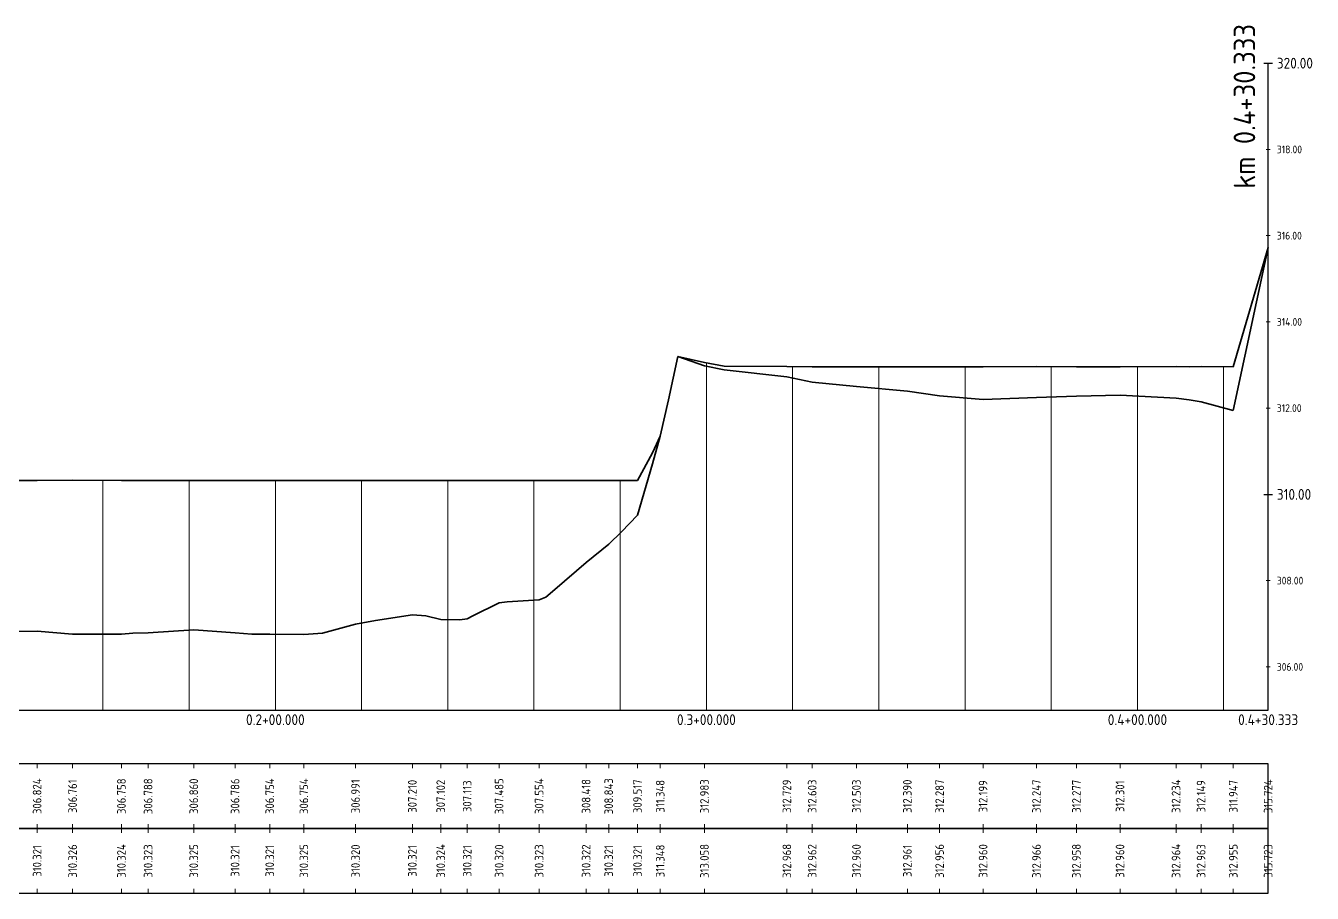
# Model space of a CAD drawing. Header units: inches. Extents: x 67463 to 68362, y 11592 to 12816.
# Drawn here: x 68063.8 to 68362.2, y 12615.3 to 12816.5 of the extents above; entities that cross this region are included whole.
import ezdxf

# ---------------------------------------------------------------- set-up
doc = ezdxf.new("R2010")
doc.units = ezdxf.units.IN
doc.header["$MEASUREMENT"] = 0
for name, color, linetype, lineweight in [('P_AL_AL_GRAD_D$_____$LS2Linie', 10, 'Continuous', 35), ('P_AL_AL_HP___D$_____$HPBand_Marker01', 166, 'Continuous', 18), ('P_AL_AL_HP___D$_____$HPRasterHaupt', 252, 'Continuous', 18), ('P_AL_AL_HP___D$_____$HPRasterHaupt_Beschriftung', 251, 'Continuous', 18), ('P_AL_AL_HP___D$_____$HPRasterHaupt_Marker', 251, 'Continuous', 25), ('P_AL_AL_HP___D$_____$HPRasterNeben', 254, 'Continuous', 9), ('P_AL_AL_HP___D$_____$HPRasterNeben_Beschriftung', 253, 'Continuous', 18), ('P_AL_AL_HP___D$_____$HPRasterNeben_Marker', 253, 'Continuous', 9), ('P_AL_AL_HP___E$_____$HPBeschriftung', 7, 'Continuous', 18), ('P_AL_AL_UGEL_D$_____$LS1Linie', 92, 'Continuous', 35)]:
    doc.layers.add(name, color=color, linetype=linetype, lineweight=lineweight)
doc.styles.add('A_HoehenPlan', font='isocp.shx')
doc.styles.add('A_HoehenPlanBand', font='isocp.shx')

msp = doc.modelspace()

# ---------------------------------------------------------------- linework, layer by layer
at = {"lineweight": 25}
for p, q in [((68352.01, 12657.8), (68352.01, 12807.8)), ((68352.01, 12657.8), (68352.01, 12807.8)), ((67921.68, 12657.8), (68352.01, 12657.8)), ((67921.68, 12657.8), (68352.01, 12657.8))]:
    msp.add_line(p, q, dxfattribs=at)
for points in [[(67921.68, 12630.3), (68352.01, 12630.3), (68352.01, 12645.3), (67921.68, 12645.3)], [(67921.68, 12630.3), (68352.01, 12630.3), (68352.01, 12645.3), (67921.68, 12645.3)], [(67921.68, 12615.3), (68352.01, 12615.3), (68352.01, 12630.3), (67921.68, 12630.3)], [(67921.68, 12615.3), (68352.01, 12615.3), (68352.01, 12630.3), (67921.68, 12630.3)]]:
    msp.add_3dface(points, dxfattribs=at)
at = {"layer": 'P_AL_AL_GRAD_D$_____$LS2Linie', "color": 5, "linetype": 'Continuous', "lineweight": 35}
for p, q in [((68343.92, 12737.35), (68352.01, 12765.03)), ((68343.92, 12737.35), (68352.01, 12765.03)), ((68212.86, 12729.73), (68215.08, 12739.75)), ((68212.86, 12729.73), (68215.08, 12739.75)), ((68215.08, 12739.75), (68221.23, 12738.38)), ((68215.08, 12739.75), (68221.23, 12738.38)), ((68221.23, 12738.38), (68225.77, 12737.57)), ((68221.23, 12738.38), (68225.77, 12737.57)), ((68225.77, 12737.57), (68240.35, 12737.48)), ((68225.77, 12737.57), (68240.35, 12737.48)), ((68240.35, 12737.48), (68246.22, 12737.42)), ((68240.35, 12737.48), (68246.22, 12737.42)), ((68246.22, 12737.42), (68256.49, 12737.4)), ((68246.22, 12737.42), (68256.49, 12737.4)), ((68256.49, 12737.4), (68268.3, 12737.42)), ((68256.49, 12737.4), (68268.3, 12737.42)), ((68268.3, 12737.42), (68275.79, 12737.36)), ((68268.3, 12737.42), (68275.79, 12737.36)), ((68275.79, 12737.36), (68285.87, 12737.4)), ((68275.79, 12737.36), (68285.87, 12737.4)), ((68285.87, 12737.4), (68298.26, 12737.47)), ((68285.87, 12737.4), (68298.26, 12737.47)), ((68298.26, 12737.47), (68307.52, 12737.39)), ((68298.26, 12737.47), (68307.52, 12737.39)), ((68307.52, 12737.39), (68317.64, 12737.41)), ((68307.52, 12737.39), (68317.64, 12737.41)), ((68317.64, 12737.41), (68330.64, 12737.44)), ((68317.64, 12737.41), (68330.64, 12737.44)), ((68330.64, 12737.44), (68333.71, 12737.42)), ((68330.64, 12737.44), (68333.71, 12737.42)), ((68333.71, 12737.42), (68336.44, 12737.43)), ((68333.71, 12737.42), (68336.44, 12737.43)), ((68336.44, 12737.43), (68343.92, 12737.35)), ((68336.44, 12737.43), (68343.92, 12737.35)), ((68210.97, 12721.28), (68212.86, 12729.73)), ((68210.97, 12721.28), (68212.86, 12729.73)), ((68209.16, 12717.41), (68210.97, 12721.28)), ((68209.16, 12717.41), (68210.97, 12721.28)), ((68205.7, 12711.02), (68209.16, 12717.41)), ((68205.7, 12711.02), (68209.16, 12717.41)), ((68061.14, 12711.02), (68066.41, 12711.02)), ((68061.14, 12711.02), (68066.41, 12711.02)), ((68066.41, 12711.02), (68074.64, 12711.07)), ((68066.41, 12711.02), (68074.64, 12711.07)), ((68074.64, 12711.07), (68085.97, 12711.04)), ((68074.64, 12711.07), (68085.97, 12711.04)), ((68085.97, 12711.04), (68088.65, 12711.02)), ((68085.97, 12711.04), (68088.65, 12711.02)), ((68088.65, 12711.02), (68092.16, 12711.03)), ((68088.65, 12711.02), (68092.16, 12711.03)), ((68092.16, 12711.03), (68102.74, 12711.06)), ((68092.16, 12711.03), (68102.74, 12711.06)), ((68102.74, 12711.06), (68112.33, 12711.02)), ((68102.74, 12711.06), (68112.33, 12711.02)), ((68112.33, 12711.02), (68116.24, 12711.01)), ((68112.33, 12711.02), (68116.24, 12711.01)), ((68116.24, 12711.01), (68120.37, 12711.01)), ((68116.24, 12711.01), (68120.37, 12711.01)), ((68120.37, 12711.01), (68128.29, 12711.06)), ((68120.37, 12711.01), (68128.29, 12711.06)), ((68128.29, 12711.06), (68132.64, 12711.03)), ((68128.29, 12711.06), (68132.64, 12711.03)), ((68132.64, 12711.03), (68140.28, 12711)), ((68132.64, 12711.03), (68140.28, 12711)), ((68140.28, 12711), (68144.91, 12711)), ((68140.28, 12711), (68144.91, 12711)), ((68144.91, 12711), (68153.46, 12711.02)), ((68144.91, 12711), (68153.46, 12711.02)), ((68153.46, 12711.02), (68156.62, 12711.01)), ((68153.46, 12711.02), (68156.62, 12711.01)), ((68156.62, 12711.01), (68160.05, 12711.04)), ((68156.62, 12711.01), (68160.05, 12711.04)), ((68160.05, 12711.04), (68164.47, 12711.03)), ((68160.05, 12711.04), (68164.47, 12711.03)), ((68164.47, 12711.03), (68166.19, 12711.01)), ((68164.47, 12711.03), (68166.19, 12711.01)), ((68166.19, 12711.01), (68167.53, 12711.01)), ((68166.19, 12711.01), (68167.53, 12711.01)), ((68167.53, 12711.01), (68173.59, 12711)), ((68167.53, 12711.01), (68173.59, 12711)), ((68173.59, 12711), (68175.46, 12711.01)), ((68173.59, 12711), (68175.46, 12711.01)), ((68175.46, 12711.01), (68182.87, 12711.04)), ((68175.46, 12711.01), (68182.87, 12711.04)), ((68182.87, 12711.04), (68184.43, 12711.02)), ((68182.87, 12711.04), (68184.43, 12711.02)), ((68184.43, 12711.02), (68186.54, 12711.03)), ((68184.43, 12711.02), (68186.54, 12711.03)), ((68186.54, 12711.03), (68193.77, 12711.02)), ((68186.54, 12711.03), (68193.77, 12711.02)), ((68193.77, 12711.02), (68199.01, 12711.01)), ((68193.77, 12711.02), (68199.01, 12711.01)), ((68199.01, 12711.01), (68201.95, 12711.01)), ((68199.01, 12711.01), (68201.95, 12711.01)), ((68201.95, 12711.01), (68205.7, 12711.02)), ((68201.95, 12711.01), (68205.7, 12711.02))]:
    msp.add_line(p, q, dxfattribs=at)
at = {"layer": 'P_AL_AL_HP___D$_____$HPBand_Marker01', "color": 166, "linetype": 'Continuous', "lineweight": 18}
for p, q in [((68066.41, 12645.3), (68066.41, 12644.3)), ((68066.41, 12645.3), (68066.41, 12644.3)), ((68074.64, 12645.3), (68074.64, 12644.3)), ((68074.64, 12645.3), (68074.64, 12644.3)), ((68085.97, 12645.3), (68085.97, 12644.3)), ((68085.97, 12645.3), (68085.97, 12644.3)), ((68092.16, 12645.3), (68092.16, 12644.3)), ((68092.16, 12645.3), (68092.16, 12644.3)), ((68102.74, 12645.3), (68102.74, 12644.3)), ((68102.74, 12645.3), (68102.74, 12644.3)), ((68112.33, 12645.3), (68112.33, 12644.3)), ((68112.33, 12645.3), (68112.33, 12644.3)), ((68120.37, 12645.3), (68120.37, 12644.3)), ((68120.37, 12645.3), (68120.37, 12644.3)), ((68128.29, 12645.3), (68128.29, 12644.3)), ((68128.29, 12645.3), (68128.29, 12644.3)), ((68140.28, 12645.3), (68140.28, 12644.3)), ((68140.28, 12645.3), (68140.28, 12644.3)), ((68153.46, 12645.3), (68153.46, 12644.3)), ((68153.46, 12645.3), (68153.46, 12644.3)), ((68160.05, 12645.3), (68160.05, 12644.3)), ((68160.05, 12645.3), (68160.05, 12644.3)), ((68166.19, 12645.3), (68166.19, 12644.3)), ((68166.19, 12645.3), (68166.19, 12644.3)), ((68173.59, 12645.3), (68173.59, 12644.3)), ((68173.59, 12645.3), (68173.59, 12644.3)), ((68182.87, 12645.3), (68182.87, 12644.3)), ((68182.87, 12645.3), (68182.87, 12644.3)), ((68193.77, 12645.3), (68193.77, 12644.3)), ((68193.77, 12645.3), (68193.77, 12644.3)), ((68199.01, 12645.3), (68199.01, 12644.3)), ((68199.01, 12645.3), (68199.01, 12644.3)), ((68205.7, 12645.3), (68205.7, 12644.3)), ((68205.7, 12645.3), (68205.7, 12644.3)), ((68210.97, 12645.3), (68210.97, 12644.3)), ((68210.97, 12645.3), (68210.97, 12644.3)), ((68221.23, 12645.3), (68221.23, 12644.3)), ((68221.23, 12645.3), (68221.23, 12644.3)), ((68240.35, 12645.3), (68240.35, 12644.3)), ((68240.35, 12645.3), (68240.35, 12644.3)), ((68246.22, 12645.3), (68246.22, 12644.3)), ((68246.22, 12645.3), (68246.22, 12644.3)), ((68256.49, 12645.3), (68256.49, 12644.3)), ((68256.49, 12645.3), (68256.49, 12644.3)), ((68268.3, 12645.3), (68268.3, 12644.3)), ((68268.3, 12645.3), (68268.3, 12644.3)), ((68275.79, 12645.3), (68275.79, 12644.3)), ((68275.79, 12645.3), (68275.79, 12644.3)), ((68285.87, 12645.3), (68285.87, 12644.3)), ((68285.87, 12645.3), (68285.87, 12644.3)), ((68298.26, 12645.3), (68298.26, 12644.3)), ((68298.26, 12645.3), (68298.26, 12644.3)), ((68307.52, 12645.3), (68307.52, 12644.3)), ((68307.52, 12645.3), (68307.52, 12644.3)), ((68317.64, 12645.3), (68317.64, 12644.3)), ((68317.64, 12645.3), (68317.64, 12644.3)), ((68330.64, 12645.3), (68330.64, 12644.3)), ((68330.64, 12645.3), (68330.64, 12644.3)), ((68336.44, 12645.3), (68336.44, 12644.3)), ((68336.44, 12645.3), (68336.44, 12644.3)), ((68343.92, 12645.3), (68343.92, 12644.3)), ((68343.92, 12645.3), (68343.92, 12644.3)), ((68352.01, 12645.3), (68352.01, 12644.3)), ((68352.01, 12645.3), (68352.01, 12644.3)), ((68066.41, 12630.3), (68066.41, 12631.3)), ((68066.41, 12630.3), (68066.41, 12631.3)), ((68066.41, 12630.3), (68066.41, 12629.3)), ((68066.41, 12630.3), (68066.41, 12629.3)), ((68074.64, 12630.3), (68074.64, 12631.3)), ((68074.64, 12630.3), (68074.64, 12631.3)), ((68074.64, 12630.3), (68074.64, 12629.3)), ((68074.64, 12630.3), (68074.64, 12629.3)), ((68085.97, 12630.3), (68085.97, 12631.3)), ((68085.97, 12630.3), (68085.97, 12631.3)), ((68085.97, 12630.3), (68085.97, 12629.3)), ((68085.97, 12630.3), (68085.97, 12629.3)), ((68092.16, 12630.3), (68092.16, 12631.3)), ((68092.16, 12630.3), (68092.16, 12631.3)), ((68092.16, 12630.3), (68092.16, 12629.3)), ((68092.16, 12630.3), (68092.16, 12629.3)), ((68102.74, 12630.3), (68102.74, 12631.3)), ((68102.74, 12630.3), (68102.74, 12631.3)), ((68102.74, 12630.3), (68102.74, 12629.3)), ((68102.74, 12630.3), (68102.74, 12629.3)), ((68112.33, 12630.3), (68112.33, 12631.3)), ((68112.33, 12630.3), (68112.33, 12631.3)), ((68112.33, 12630.3), (68112.33, 12629.3)), ((68112.33, 12630.3), (68112.33, 12629.3)), ((68120.37, 12630.3), (68120.37, 12631.3)), ((68120.37, 12630.3), (68120.37, 12631.3)), ((68120.37, 12630.3), (68120.37, 12629.3)), ((68120.37, 12630.3), (68120.37, 12629.3)), ((68128.29, 12630.3), (68128.29, 12631.3)), ((68128.29, 12630.3), (68128.29, 12631.3)), ((68128.29, 12630.3), (68128.29, 12629.3)), ((68128.29, 12630.3), (68128.29, 12629.3)), ((68140.28, 12630.3), (68140.28, 12631.3)), ((68140.28, 12630.3), (68140.28, 12631.3)), ((68140.28, 12630.3), (68140.28, 12629.3)), ((68140.28, 12630.3), (68140.28, 12629.3)), ((68153.46, 12630.3), (68153.46, 12631.3)), ((68153.46, 12630.3), (68153.46, 12631.3)), ((68153.46, 12630.3), (68153.46, 12629.3)), ((68153.46, 12630.3), (68153.46, 12629.3)), ((68160.05, 12630.3), (68160.05, 12631.3)), ((68160.05, 12630.3), (68160.05, 12631.3)), ((68160.05, 12630.3), (68160.05, 12629.3)), ((68160.05, 12630.3), (68160.05, 12629.3)), ((68166.19, 12630.3), (68166.19, 12631.3)), ((68166.19, 12630.3), (68166.19, 12631.3)), ((68166.19, 12630.3), (68166.19, 12629.3)), ((68166.19, 12630.3), (68166.19, 12629.3)), ((68173.59, 12630.3), (68173.59, 12631.3)), ((68173.59, 12630.3), (68173.59, 12631.3)), ((68173.59, 12630.3), (68173.59, 12629.3)), ((68173.59, 12630.3), (68173.59, 12629.3)), ((68182.87, 12630.3), (68182.87, 12631.3)), ((68182.87, 12630.3), (68182.87, 12631.3)), ((68182.87, 12630.3), (68182.87, 12629.3)), ((68182.87, 12630.3), (68182.87, 12629.3)), ((68193.77, 12630.3), (68193.77, 12631.3)), ((68193.77, 12630.3), (68193.77, 12631.3)), ((68193.77, 12630.3), (68193.77, 12629.3)), ((68193.77, 12630.3), (68193.77, 12629.3)), ((68199.01, 12630.3), (68199.01, 12631.3)), ((68199.01, 12630.3), (68199.01, 12631.3)), ((68199.01, 12630.3), (68199.01, 12629.3)), ((68199.01, 12630.3), (68199.01, 12629.3)), ((68205.7, 12630.3), (68205.7, 12631.3)), ((68205.7, 12630.3), (68205.7, 12631.3)), ((68205.7, 12630.3), (68205.7, 12629.3)), ((68205.7, 12630.3), (68205.7, 12629.3)), ((68210.97, 12630.3), (68210.97, 12631.3)), ((68210.97, 12630.3), (68210.97, 12631.3)), ((68210.97, 12630.3), (68210.97, 12629.3)), ((68210.97, 12630.3), (68210.97, 12629.3)), ((68221.23, 12630.3), (68221.23, 12631.3)), ((68221.23, 12630.3), (68221.23, 12631.3)), ((68221.23, 12630.3), (68221.23, 12629.3)), ((68221.23, 12630.3), (68221.23, 12629.3)), ((68240.35, 12630.3), (68240.35, 12631.3)), ((68240.35, 12630.3), (68240.35, 12631.3)), ((68240.35, 12630.3), (68240.35, 12629.3)), ((68240.35, 12630.3), (68240.35, 12629.3)), ((68246.22, 12630.3), (68246.22, 12631.3)), ((68246.22, 12630.3), (68246.22, 12631.3)), ((68246.22, 12630.3), (68246.22, 12629.3)), ((68246.22, 12630.3), (68246.22, 12629.3)), ((68256.49, 12630.3), (68256.49, 12631.3)), ((68256.49, 12630.3), (68256.49, 12631.3)), ((68256.49, 12630.3), (68256.49, 12629.3)), ((68256.49, 12630.3), (68256.49, 12629.3)), ((68268.3, 12630.3), (68268.3, 12631.3)), ((68268.3, 12630.3), (68268.3, 12631.3)), ((68268.3, 12630.3), (68268.3, 12629.3)), ((68268.3, 12630.3), (68268.3, 12629.3)), ((68275.79, 12630.3), (68275.79, 12631.3)), ((68275.79, 12630.3), (68275.79, 12631.3)), ((68275.79, 12630.3), (68275.79, 12629.3)), ((68275.79, 12630.3), (68275.79, 12629.3)), ((68285.87, 12630.3), (68285.87, 12631.3)), ((68285.87, 12630.3), (68285.87, 12631.3)), ((68285.87, 12630.3), (68285.87, 12629.3)), ((68285.87, 12630.3), (68285.87, 12629.3)), ((68298.26, 12630.3), (68298.26, 12631.3)), ((68298.26, 12630.3), (68298.26, 12631.3)), ((68298.26, 12630.3), (68298.26, 12629.3)), ((68298.26, 12630.3), (68298.26, 12629.3)), ((68307.52, 12630.3), (68307.52, 12631.3)), ((68307.52, 12630.3), (68307.52, 12631.3)), ((68307.52, 12630.3), (68307.52, 12629.3)), ((68307.52, 12630.3), (68307.52, 12629.3)), ((68317.64, 12630.3), (68317.64, 12631.3)), ((68317.64, 12630.3), (68317.64, 12631.3)), ((68317.64, 12630.3), (68317.64, 12629.3)), ((68317.64, 12630.3), (68317.64, 12629.3)), ((68330.64, 12630.3), (68330.64, 12631.3)), ((68330.64, 12630.3), (68330.64, 12631.3)), ((68330.64, 12630.3), (68330.64, 12629.3)), ((68330.64, 12630.3), (68330.64, 12629.3)), ((68336.44, 12630.3), (68336.44, 12631.3)), ((68336.44, 12630.3), (68336.44, 12631.3)), ((68336.44, 12630.3), (68336.44, 12629.3)), ((68336.44, 12630.3), (68336.44, 12629.3)), ((68343.92, 12630.3), (68343.92, 12631.3)), ((68343.92, 12630.3), (68343.92, 12631.3)), ((68343.92, 12630.3), (68343.92, 12629.3)), ((68343.92, 12630.3), (68343.92, 12629.3)), ((68352.01, 12630.3), (68352.01, 12631.3)), ((68352.01, 12630.3), (68352.01, 12631.3)), ((68352.01, 12630.3), (68352.01, 12629.3)), ((68352.01, 12630.3), (68352.01, 12629.3)), ((68066.41, 12615.3), (68066.41, 12616.3)), ((68066.41, 12615.3), (68066.41, 12616.3)), ((68074.64, 12615.3), (68074.64, 12616.3)), ((68074.64, 12615.3), (68074.64, 12616.3)), ((68085.97, 12615.3), (68085.97, 12616.3)), ((68085.97, 12615.3), (68085.97, 12616.3)), ((68092.16, 12615.3), (68092.16, 12616.3)), ((68092.16, 12615.3), (68092.16, 12616.3)), ((68102.74, 12615.3), (68102.74, 12616.3)), ((68102.74, 12615.3), (68102.74, 12616.3)), ((68112.33, 12615.3), (68112.33, 12616.3)), ((68112.33, 12615.3), (68112.33, 12616.3)), ((68120.37, 12615.3), (68120.37, 12616.3)), ((68120.37, 12615.3), (68120.37, 12616.3)), ((68128.29, 12615.3), (68128.29, 12616.3)), ((68128.29, 12615.3), (68128.29, 12616.3)), ((68140.28, 12615.3), (68140.28, 12616.3)), ((68140.28, 12615.3), (68140.28, 12616.3)), ((68153.46, 12615.3), (68153.46, 12616.3)), ((68153.46, 12615.3), (68153.46, 12616.3)), ((68160.05, 12615.3), (68160.05, 12616.3)), ((68160.05, 12615.3), (68160.05, 12616.3)), ((68166.19, 12615.3), (68166.19, 12616.3)), ((68166.19, 12615.3), (68166.19, 12616.3)), ((68173.59, 12615.3), (68173.59, 12616.3)), ((68173.59, 12615.3), (68173.59, 12616.3)), ((68182.87, 12615.3), (68182.87, 12616.3)), ((68182.87, 12615.3), (68182.87, 12616.3)), ((68193.77, 12615.3), (68193.77, 12616.3)), ((68193.77, 12615.3), (68193.77, 12616.3)), ((68199.01, 12615.3), (68199.01, 12616.3)), ((68199.01, 12615.3), (68199.01, 12616.3)), ((68205.7, 12615.3), (68205.7, 12616.3)), ((68205.7, 12615.3), (68205.7, 12616.3)), ((68210.97, 12615.3), (68210.97, 12616.3)), ((68210.97, 12615.3), (68210.97, 12616.3)), ((68221.23, 12615.3), (68221.23, 12616.3)), ((68221.23, 12615.3), (68221.23, 12616.3)), ((68240.35, 12615.3), (68240.35, 12616.3)), ((68240.35, 12615.3), (68240.35, 12616.3)), ((68246.22, 12615.3), (68246.22, 12616.3)), ((68246.22, 12615.3), (68246.22, 12616.3)), ((68256.49, 12615.3), (68256.49, 12616.3)), ((68256.49, 12615.3), (68256.49, 12616.3)), ((68268.3, 12615.3), (68268.3, 12616.3)), ((68268.3, 12615.3), (68268.3, 12616.3)), ((68275.79, 12615.3), (68275.79, 12616.3)), ((68275.79, 12615.3), (68275.79, 12616.3)), ((68285.87, 12615.3), (68285.87, 12616.3)), ((68285.87, 12615.3), (68285.87, 12616.3)), ((68298.26, 12615.3), (68298.26, 12616.3)), ((68298.26, 12615.3), (68298.26, 12616.3)), ((68307.52, 12615.3), (68307.52, 12616.3)), ((68307.52, 12615.3), (68307.52, 12616.3)), ((68317.64, 12615.3), (68317.64, 12616.3)), ((68317.64, 12615.3), (68317.64, 12616.3)), ((68330.64, 12615.3), (68330.64, 12616.3)), ((68330.64, 12615.3), (68330.64, 12616.3)), ((68336.44, 12615.3), (68336.44, 12616.3)), ((68336.44, 12615.3), (68336.44, 12616.3)), ((68343.92, 12615.3), (68343.92, 12616.3)), ((68343.92, 12615.3), (68343.92, 12616.3)), ((68352.01, 12615.3), (68352.01, 12616.3)), ((68352.01, 12615.3), (68352.01, 12616.3))]:
    msp.add_line(p, q, dxfattribs=at)
at = {"layer": 'P_AL_AL_HP___D$_____$HPRasterHaupt', "color": 252, "linetype": 'Continuous', "lineweight": 18}
for p, q in [((68352.01, 12657.8), (68352.01, 12765.04)), ((68352.01, 12657.8), (68352.01, 12765.04)), ((68221.68, 12657.8), (68221.68, 12738.3)), ((68221.68, 12657.8), (68221.68, 12738.3)), ((68321.68, 12657.8), (68321.68, 12737.42)), ((68321.68, 12657.8), (68321.68, 12737.42)), ((68121.68, 12657.8), (68121.68, 12711.02)), ((68121.68, 12657.8), (68121.68, 12711.02))]:
    msp.add_line(p, q, dxfattribs=at)
at = {"layer": 'P_AL_AL_HP___D$_____$HPRasterHaupt_Marker', "color": 251, "linetype": 'Continuous', "lineweight": 25}
for p, q in [((68351.01, 12807.8), (68353.01, 12807.8)), ((68351.01, 12807.8), (68353.01, 12807.8)), ((68351.01, 12707.8), (68353.01, 12707.8)), ((68351.01, 12707.8), (68353.01, 12707.8))]:
    msp.add_line(p, q, dxfattribs=at)
at = {"layer": 'P_AL_AL_HP___D$_____$HPRasterNeben', "color": 254, "linetype": 'Continuous', "lineweight": 9}
for p, q in [((68241.68, 12657.8), (68241.68, 12737.47)), ((68241.68, 12657.8), (68241.68, 12737.47)), ((68261.68, 12657.8), (68261.68, 12737.41)), ((68261.68, 12657.8), (68261.68, 12737.41)), ((68281.68, 12657.8), (68281.68, 12737.39)), ((68281.68, 12657.8), (68281.68, 12737.39)), ((68301.68, 12657.8), (68301.68, 12737.44)), ((68301.68, 12657.8), (68301.68, 12737.44)), ((68341.68, 12657.8), (68341.68, 12737.38)), ((68341.68, 12657.8), (68341.68, 12737.38)), ((68081.68, 12657.8), (68081.68, 12711.05)), ((68081.68, 12657.8), (68081.68, 12711.05)), ((68101.68, 12657.8), (68101.68, 12711.05)), ((68101.68, 12657.8), (68101.68, 12711.05)), ((68141.68, 12657.8), (68141.68, 12711)), ((68141.68, 12657.8), (68141.68, 12711)), ((68161.68, 12657.8), (68161.68, 12711.03)), ((68161.68, 12657.8), (68161.68, 12711.03)), ((68181.68, 12657.8), (68181.68, 12711.03)), ((68181.68, 12657.8), (68181.68, 12711.03)), ((68201.68, 12657.8), (68201.68, 12711.01)), ((68201.68, 12657.8), (68201.68, 12711.01))]:
    msp.add_line(p, q, dxfattribs=at)
at = {"layer": 'P_AL_AL_HP___D$_____$HPRasterNeben_Marker', "color": 253, "linetype": 'Continuous', "lineweight": 9}
for p, q in [((68351.51, 12787.8), (68352.51, 12787.8)), ((68351.51, 12787.8), (68352.51, 12787.8)), ((68351.51, 12767.8), (68352.51, 12767.8)), ((68351.51, 12767.8), (68352.51, 12767.8)), ((68351.51, 12747.8), (68352.51, 12747.8)), ((68351.51, 12747.8), (68352.51, 12747.8)), ((68351.51, 12727.8), (68352.51, 12727.8)), ((68351.51, 12727.8), (68352.51, 12727.8)), ((68351.51, 12687.8), (68352.51, 12687.8)), ((68351.51, 12687.8), (68352.51, 12687.8)), ((68351.51, 12667.8), (68352.51, 12667.8)), ((68351.51, 12667.8), (68352.51, 12667.8))]:
    msp.add_line(p, q, dxfattribs=at)
at = {"layer": 'P_AL_AL_UGEL_D$_____$LS1Linie', "color": 92, "linetype": 'Continuous', "lineweight": 35}
for p, q in [((68343.92, 12727.27), (68352.01, 12765.04)), ((68343.92, 12727.27), (68352.01, 12765.04)), ((68212.86, 12729.74), (68215.08, 12739.75)), ((68212.86, 12729.74), (68215.08, 12739.75)), ((68215.08, 12739.75), (68221.23, 12737.64)), ((68215.08, 12739.75), (68221.23, 12737.64)), ((68221.23, 12737.64), (68225.77, 12736.65)), ((68221.23, 12737.64), (68225.77, 12736.65)), ((68225.77, 12736.65), (68240.35, 12735.09)), ((68225.77, 12736.65), (68240.35, 12735.09)), ((68240.35, 12735.09), (68246.22, 12733.83)), ((68240.35, 12735.09), (68246.22, 12733.83)), ((68246.22, 12733.83), (68256.49, 12732.83)), ((68246.22, 12733.83), (68256.49, 12732.83)), ((68256.49, 12732.83), (68268.3, 12731.71)), ((68256.49, 12732.83), (68268.3, 12731.71)), ((68268.3, 12731.71), (68275.79, 12730.67)), ((68268.3, 12731.71), (68275.79, 12730.67)), ((68275.79, 12730.67), (68285.87, 12729.8)), ((68275.79, 12730.67), (68285.87, 12729.8)), ((68285.87, 12729.8), (68298.26, 12730.28)), ((68285.87, 12729.8), (68298.26, 12730.28)), ((68298.26, 12730.28), (68307.52, 12730.57)), ((68298.26, 12730.28), (68307.52, 12730.57)), ((68307.52, 12730.57), (68317.64, 12730.81)), ((68307.52, 12730.57), (68317.64, 12730.81)), ((68317.64, 12730.81), (68330.64, 12730.14)), ((68317.64, 12730.81), (68330.64, 12730.14)), ((68330.64, 12730.14), (68333.71, 12729.75)), ((68330.64, 12730.14), (68333.71, 12729.75)), ((68210.97, 12721.28), (68212.86, 12729.74)), ((68210.97, 12721.28), (68212.86, 12729.74)), ((68333.71, 12729.75), (68336.44, 12729.29)), ((68333.71, 12729.75), (68336.44, 12729.29)), ((68336.44, 12729.29), (68343.92, 12727.27)), ((68336.44, 12729.29), (68343.92, 12727.27)), ((68209.16, 12714.91), (68210.97, 12721.28)), ((68209.16, 12714.91), (68210.97, 12721.28)), ((68205.7, 12702.97), (68209.16, 12714.91)), ((68205.7, 12702.97), (68209.16, 12714.91)), ((68201.95, 12699.12), (68205.7, 12702.97)), ((68201.95, 12699.12), (68205.7, 12702.97)), ((68199.01, 12696.23), (68201.95, 12699.12)), ((68199.01, 12696.23), (68201.95, 12699.12)), ((68193.77, 12691.98), (68199.01, 12696.23)), ((68193.77, 12691.98), (68199.01, 12696.23)), ((68186.54, 12685.73), (68193.77, 12691.98)), ((68186.54, 12685.73), (68193.77, 12691.98)), ((68184.43, 12683.95), (68186.54, 12685.73)), ((68184.43, 12683.95), (68186.54, 12685.73)), ((68167.53, 12679.63), (68173.59, 12682.66)), ((68167.53, 12679.63), (68173.59, 12682.66)), ((68173.59, 12682.66), (68175.46, 12682.9)), ((68173.59, 12682.66), (68175.46, 12682.9)), ((68175.46, 12682.9), (68182.87, 12683.35)), ((68175.46, 12682.9), (68182.87, 12683.35)), ((68182.87, 12683.35), (68184.43, 12683.95)), ((68182.87, 12683.35), (68184.43, 12683.95)), ((68144.91, 12678.57), (68153.46, 12679.9)), ((68144.91, 12678.57), (68153.46, 12679.9)), ((68153.46, 12679.9), (68156.62, 12679.64)), ((68153.46, 12679.9), (68156.62, 12679.64)), ((68156.62, 12679.64), (68160.05, 12678.82)), ((68156.62, 12679.64), (68160.05, 12678.82)), ((68166.19, 12678.93), (68167.53, 12679.63)), ((68166.19, 12678.93), (68167.53, 12679.63)), ((68092.16, 12675.68), (68102.74, 12676.41)), ((68092.16, 12675.68), (68102.74, 12676.41)), ((68102.74, 12676.41), (68112.33, 12675.66)), ((68102.74, 12676.41), (68112.33, 12675.66)), ((68132.64, 12675.61), (68140.28, 12677.71)), ((68132.64, 12675.61), (68140.28, 12677.71)), ((68140.28, 12677.71), (68144.91, 12678.57)), ((68140.28, 12677.71), (68144.91, 12678.57)), ((68160.05, 12678.82), (68164.47, 12678.74)), ((68160.05, 12678.82), (68164.47, 12678.74)), ((68164.47, 12678.74), (68166.19, 12678.93)), ((68164.47, 12678.74), (68166.19, 12678.93)), ((68061.14, 12675.99), (68066.41, 12676.05)), ((68061.14, 12675.99), (68066.41, 12676.05)), ((68066.41, 12676.05), (68074.64, 12675.41)), ((68066.41, 12676.05), (68074.64, 12675.41)), ((68074.64, 12675.41), (68085.97, 12675.38)), ((68074.64, 12675.41), (68085.97, 12675.38)), ((68085.97, 12675.38), (68088.65, 12675.58)), ((68085.97, 12675.38), (68088.65, 12675.58)), ((68088.65, 12675.58), (68092.16, 12675.68)), ((68088.65, 12675.58), (68092.16, 12675.68)), ((68112.33, 12675.66), (68116.24, 12675.36)), ((68112.33, 12675.66), (68116.24, 12675.36)), ((68116.24, 12675.36), (68120.37, 12675.35)), ((68116.24, 12675.36), (68120.37, 12675.35)), ((68120.37, 12675.35), (68128.29, 12675.34)), ((68120.37, 12675.35), (68128.29, 12675.34)), ((68128.29, 12675.34), (68132.64, 12675.61)), ((68128.29, 12675.34), (68132.64, 12675.61))]:
    msp.add_line(p, q, dxfattribs=at)

# ---------------------------------------------------------------- texts
at = {"layer": 'P_AL_AL_HP___D$_____$HPRasterHaupt_Beschriftung', "color": 251, "linetype": 'Continuous', "lineweight": 18, "char_height": 2.5, "style": 'A_HoehenPlan'}
for s, insert, attachment_point in [('320.00', (68354.01, 12807.8), 4), ('320.00', (68354.01, 12807.8), 4), ('310.00', (68354.01, 12707.8), 4), ('310.00', (68354.01, 12707.8), 4), ('0.2+00.000', (68121.68, 12656.8), 2), ('0.2+00.000', (68121.68, 12656.8), 2), ('0.3+00.000', (68221.68, 12656.8), 2), ('0.3+00.000', (68221.68, 12656.8), 2), ('0.4+00.000', (68321.68, 12656.8), 2), ('0.4+00.000', (68321.68, 12656.8), 2), ('0.4+30.333', (68352.01, 12656.8), 2), ('0.4+30.333', (68352.01, 12656.8), 2)]:
    msp.add_mtext(s, dxfattribs=dict(at, insert=insert, attachment_point=attachment_point))
at = {"layer": 'P_AL_AL_HP___D$_____$HPRasterNeben_Beschriftung', "color": 253, "linetype": 'Continuous', "lineweight": 18, "char_height": 1.8, "attachment_point": 4, "style": 'A_HoehenPlan'}
for s, insert in [('318.00', (68354.01, 12787.8)), ('318.00', (68354.01, 12787.8)), ('316.00', (68354.01, 12767.8)), ('316.00', (68354.01, 12767.8)), ('314.00', (68354.01, 12747.8)), ('314.00', (68354.01, 12747.8)), ('312.00', (68354.01, 12727.8)), ('312.00', (68354.01, 12727.8)), ('308.00', (68354.01, 12687.8)), ('308.00', (68354.01, 12687.8)), ('306.00', (68354.01, 12667.8)), ('306.00', (68354.01, 12667.8))]:
    msp.add_mtext(s, dxfattribs=dict(at, insert=insert))
at = {"layer": 'P_AL_AL_HP___E$_____$HPBeschriftung', "color": 7, "linetype": 'Continuous', "lineweight": 18, "rotation": 90}
for s, insert, char_height, attachment_point, style in [('km 0.4+30.333', (68349.01, 12797.8), 5, 8, 'A_HoehenPlan'), ('km 0.4+30.333', (68349.01, 12797.8), 5, 8, 'A_HoehenPlan'), ('306.824', (68066.41, 12637.8), 2, 5, 'A_HoehenPlanBand'), ('306.761', (68074.64, 12637.8), 2, 5, 'A_HoehenPlanBand'), ('306.758', (68085.97, 12637.8), 2, 5, 'A_HoehenPlanBand'), ('306.788', (68092.16, 12637.8), 2, 5, 'A_HoehenPlanBand'), ('306.860', (68102.74, 12637.8), 2, 5, 'A_HoehenPlanBand'), ('306.786', (68112.33, 12637.8), 2, 5, 'A_HoehenPlanBand'), ('306.754', (68120.37, 12637.8), 2, 5, 'A_HoehenPlanBand'), ('306.754', (68128.29, 12637.8), 2, 5, 'A_HoehenPlanBand'), ('306.991', (68140.28, 12637.8), 2, 5, 'A_HoehenPlanBand'), ('307.210', (68153.46, 12637.8), 2, 5, 'A_HoehenPlanBand'), ('307.102', (68160.05, 12637.8), 2, 5, 'A_HoehenPlanBand'), ('307.113', (68166.19, 12637.8), 2, 5, 'A_HoehenPlanBand'), ('307.485', (68173.59, 12637.8), 2, 5, 'A_HoehenPlanBand'), ('307.554', (68182.87, 12637.8), 2, 5, 'A_HoehenPlanBand'), ('308.418', (68193.77, 12637.8), 2, 5, 'A_HoehenPlanBand'), ('308.843', (68199.01, 12637.8), 2, 5, 'A_HoehenPlanBand'), ('309.517', (68205.7, 12637.8), 2, 5, 'A_HoehenPlanBand'), ('311.348', (68210.97, 12637.8), 2, 5, 'A_HoehenPlanBand'), ('312.983', (68221.23, 12637.8), 2, 5, 'A_HoehenPlanBand'), ('312.729', (68240.35, 12637.8), 2, 5, 'A_HoehenPlanBand'), ('312.603', (68246.22, 12637.8), 2, 5, 'A_HoehenPlanBand'), ('312.503', (68256.49, 12637.8), 2, 5, 'A_HoehenPlanBand'), ('312.390', (68268.3, 12637.8), 2, 5, 'A_HoehenPlanBand'), ('312.287', (68275.79, 12637.8), 2, 5, 'A_HoehenPlanBand'), ('312.199', (68285.87, 12637.8), 2, 5, 'A_HoehenPlanBand'), ('312.247', (68298.26, 12637.8), 2, 5, 'A_HoehenPlanBand'), ('312.277', (68307.52, 12637.8), 2, 5, 'A_HoehenPlanBand'), ('312.301', (68317.64, 12637.8), 2, 5, 'A_HoehenPlanBand'), ('312.234', (68330.64, 12637.8), 2, 5, 'A_HoehenPlanBand'), ('312.149', (68336.44, 12637.8), 2, 5, 'A_HoehenPlanBand'), ('311.947', (68343.92, 12637.8), 2, 5, 'A_HoehenPlanBand'), ('315.724', (68352.01, 12637.8), 2, 5, 'A_HoehenPlanBand'), ('310.321', (68066.41, 12622.8), 2, 5, 'A_HoehenPlanBand'), ('310.326', (68074.64, 12622.8), 2, 5, 'A_HoehenPlanBand'), ('310.324', (68085.97, 12622.8), 2, 5, 'A_HoehenPlanBand'), ('310.323', (68092.16, 12622.8), 2, 5, 'A_HoehenPlanBand'), ('310.325', (68102.74, 12622.8), 2, 5, 'A_HoehenPlanBand'), ('310.321', (68112.33, 12622.8), 2, 5, 'A_HoehenPlanBand'), ('310.321', (68120.37, 12622.8), 2, 5, 'A_HoehenPlanBand'), ('310.325', (68128.29, 12622.8), 2, 5, 'A_HoehenPlanBand'), ('310.320', (68140.28, 12622.8), 2, 5, 'A_HoehenPlanBand'), ('310.321', (68153.46, 12622.8), 2, 5, 'A_HoehenPlanBand'), ('310.324', (68160.05, 12622.8), 2, 5, 'A_HoehenPlanBand'), ('310.321', (68166.19, 12622.8), 2, 5, 'A_HoehenPlanBand'), ('310.320', (68173.59, 12622.8), 2, 5, 'A_HoehenPlanBand'), ('310.323', (68182.87, 12622.8), 2, 5, 'A_HoehenPlanBand'), ('310.322', (68193.77, 12622.8), 2, 5, 'A_HoehenPlanBand'), ('310.321', (68199.01, 12622.8), 2, 5, 'A_HoehenPlanBand'), ('310.321', (68205.7, 12622.8), 2, 5, 'A_HoehenPlanBand'), ('311.348', (68210.97, 12622.8), 2, 5, 'A_HoehenPlanBand'), ('313.058', (68221.23, 12622.8), 2, 5, 'A_HoehenPlanBand'), ('312.968', (68240.35, 12622.8), 2, 5, 'A_HoehenPlanBand'), ('312.962', (68246.22, 12622.8), 2, 5, 'A_HoehenPlanBand'), ('312.960', (68256.49, 12622.8), 2, 5, 'A_HoehenPlanBand'), ('312.961', (68268.3, 12622.8), 2, 5, 'A_HoehenPlanBand'), ('312.956', (68275.79, 12622.8), 2, 5, 'A_HoehenPlanBand'), ('312.960', (68285.87, 12622.8), 2, 5, 'A_HoehenPlanBand'), ('312.966', (68298.26, 12622.8), 2, 5, 'A_HoehenPlanBand'), ('312.958', (68307.52, 12622.8), 2, 5, 'A_HoehenPlanBand'), ('312.960', (68317.64, 12622.8), 2, 5, 'A_HoehenPlanBand'), ('312.964', (68330.64, 12622.8), 2, 5, 'A_HoehenPlanBand'), ('312.963', (68336.44, 12622.8), 2, 5, 'A_HoehenPlanBand'), ('312.955', (68343.92, 12622.8), 2, 5, 'A_HoehenPlanBand'), ('315.723', (68352.01, 12622.8), 2, 5, 'A_HoehenPlanBand')]:
    msp.add_mtext(s, dxfattribs=dict(at, insert=insert, char_height=char_height, attachment_point=attachment_point, style=style))

doc.saveas('drawing.dxf')
